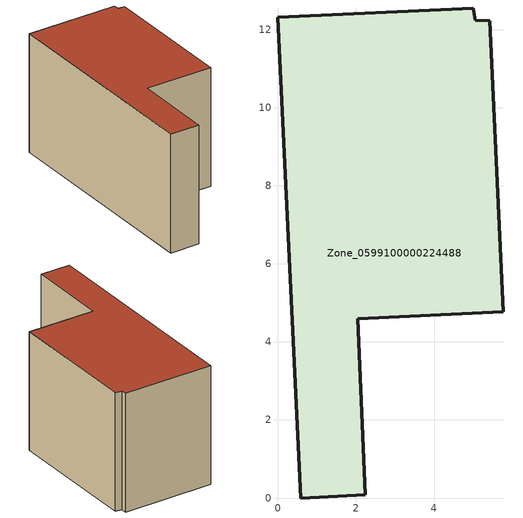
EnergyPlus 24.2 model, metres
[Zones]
Zone_0599100000224488
 floor ground (C_G): 5,12.56 5.06,12.24 5.42,12.23 5.77,4.77 2.05,4.6 2.24,0.09 0.58,0 0,12.31 z0
 wall outside (C_F): 0.58,0 2.24,0.09 2.05,4.6 5.77,4.77 5.42,12.23 5.06,12.24 5,12.56 0,12.31 0.58,0 z0:6.62
 roof outside (C_R): 5.06,12.24 5,12.56 0,12.31 0.58,0 2.24,0.09 2.05,4.6 5.77,4.77 5.42,12.23 z6.62
[BUILDING]
Pand.0599100000224488: North Axis=0; Terrain=City; Loads Convergence Tolerance Value=0.04; Temperature Convergence Tolerance Value=0.4; Solar Distribution=FullExterior; Maximum Number of Warmup Days=25; Minimum Number of Warmup Days=1
[Site:Location]
Rotterdam.The.Hague.AP_ZH_NLD Design_Conditions: Latitude=51.96; Longitude=4.45; Time Zone=1; Elevation=-4.5
[SITE:GROUNDTEMPERATURE:BUILDINGSURFACE]
18, 18, 18, 18, 18, 18, 18, 18, 18, 18, 18, 18
[MATERIAL] Thermal Absorptance=0.9; Solar Absorptance=0.7; Visible Absorptance=0.7
Name | Roughness | Thickness | Conductivity | Density | Specific Heat
G.TC.1946 | MediumSmooth | 0.15 | 1 | 540 | 1210
F.TC.1946 | Rough | 0.3 | 0.857143 | 1920 | 840
R.TC.1946 | MediumRough | 0.2 | 0.909091 | 1500 | 1000
[CONSTRUCTION]
C_G: G.TC.1946
C_F: F.TC.1946
C_R: R.TC.1946
[ZONE]
Zone_0599100000224488: Type=1; Multiplier=1; Ceiling Height=Autocalculate; Volume=Autocalculate; Floor Area=autocalculate; Part of Total Floor Area=Yes
[ZONEINFILTRATION:DESIGNFLOWRATE]
Infil_Zone_0599100000224488: Zone or ZoneList or Space or SpaceList=Zone_0599100000224488; Schedule=AlwaysOn; Design Flow Rate Calculation Method=Flow/Area; Flow Rate per Floor Area=0.003; Constant Term Coefficient=1; Temperature Term Coefficient=0; Velocity Term Coefficient=0; Velocity Squared Term Coefficient=0
[HVACTEMPLATE:ZONE:IDEALLOADSAIRSYSTEM]
Zone_0599100000224488: Maximum Heating Supply Air Temperature=50; Minimum Cooling Supply Air Temperature=13; Maximum Heating Supply Air Humidity Ratio=0.0156; Minimum Cooling Supply Air Humidity Ratio=0.0077; Heating Limit=NoLimit; Cooling Limit=NoLimit; Dehumidification Control Type=ConstantSensibleHeatRatio; Cooling Sensible Heat Ratio=0.7; Dehumidification Setpoint=60; Humidification Control Type=None; Humidification Setpoint=30; Outdoor Air Method=None; Outdoor Air Flow Rate per Person=0.00944; Outdoor Air Flow Rate per Zone Floor Area=0; Outdoor Air Flow Rate per Zone=0; Demand Controlled Ventilation Type=None; Outdoor Air Economizer Type=NoEconomizer; Heat Recovery Type=None; Sensible Heat Recovery Effectiveness=0.7; Latent Heat Recovery Effectiveness=0.65
[ZONECONTROL:THERMOSTAT]
ThermostatControl_Zone_0599100000224488: Zone or ZoneList=Zone_0599100000224488; Control Type Schedule=DualSetpointControlType; Control 1=Thermostat_Zone_0599100000224488; Temperature Difference Between Cutout And Setpoint=0
[THERMOSTATSETPOINT:DUALSETPOINT]
Thermostat_Zone_0599100000224488: Heating Setpoint Temperature Schedule=HeatingSetpoint_Zone_0599100000224488; Cooling Setpoint Temperature Schedule=CoolingSetpoint_Zone_0599100000224488
[SCHEDULE:COMPACT]
HeatingSetpoint_Zone_0599100000224488: Through: 12/31, For: AllDays, Until: 24:00, 21
CoolingSetpoint_Zone_0599100000224488: Through: 12/31, For: AllDays, Until: 24:00, 24
DualSetpointControlType: Through: 12/31, For: AllDays, Until: 24:00, 4
AlwaysOn: Through: 12/31, For: AllDays, Until: 24:00, 1
